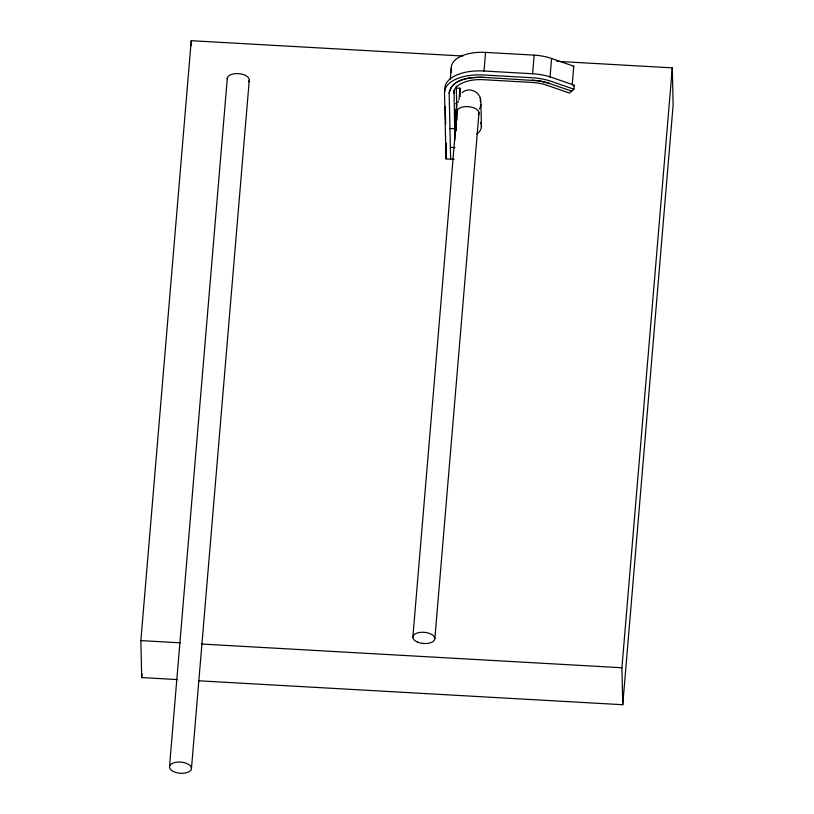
<?xml version="1.0" encoding="UTF-8"?>
<svg xmlns="http://www.w3.org/2000/svg" width="814" height="814" viewBox="0 0 814 814"><rect width="100%" height="100%" fill="white"/><g stroke="black" fill="none" stroke-linecap="round" stroke-linejoin="round"><path stroke-width="1.22" d="M450.651 159.157L449.145 93.081C451.75 78.317 471.377 77.045 483.485 77.35L538.848 80.81L547.496 82.784L571.672 91.158M177.249 679.578L141.707 677.574L140.863 640.608L191.239 40.7L462.861 56.034M141.707 677.574L142.023 673.778M169.505 766.544L227.32 78.093M191.443 768.782A11.03 5.586 4.8 0 0 175.743 762.321A11.03 5.586 4.8 0 0 174.247 771.886A11.03 5.586 4.8 0 0 191.443 768.782L249.257 80.342M450.325 79.05L451.241 68.132A34.839 17.623 4.8 0 1 485.571 52.391L534.167 55.138A34.839 17.623 4.8 0 1 551.597 58.486L573.768 66.209L572.201 84.921M446.316 153.134L446.53 150.61M454.131 159.351L446.021 158.893L446.082 143.101M454.843 140.069L454.039 90.222M455.952 116.219L455.443 122.212L455.921 114.743L455.901 131.023M412.851 637.281L456.99 111.61M455.769 130.749L456.176 125.956M459.045 99.603L460.002 88.238L456.532 88.044M434.859 638.522L478.998 112.851M484.004 71.113L485.571 52.391M532.6 73.85L534.167 55.138M550.02 77.198L551.597 58.486M453.774 93.345A30.189 15.273 4.8 0 1 483.536 79.701L532.132 82.448A30.189 15.273 4.8 0 1 547.232 85.348L569.403 93.071L573.941 89.245L574.277 85.256L552.106 77.534A39.479 19.974 4.8 0 0 532.356 73.738L483.76 70.991A39.479 19.974 4.8 0 0 444.851 88.828L444.902 91.188M198.83 680.799L622.761 704.721L621.916 667.755L672.293 67.847L556.786 61.335M622.761 704.721L673.137 104.813L672.293 67.847M449.145 93.081C451.892 78.348 471.337 77.116 483.485 77.35M457.956 102.615L458.262 100.956M573.198 66.687L573.768 66.209M573.422 85.969L574.277 85.256M462.159 92.654C469.159 86.131 481.471 92.318 480.728 101.75M455.525 103.724L456.685 103.785L454.588 128.744L449.949 128.48M450.386 147.354L455.016 147.619M140.863 640.608L180.209 642.826M201.791 644.047L621.916 667.755M532.071 80.087L541.076 81.197L549.501 83.435M573.941 89.245L551.77 81.522A39.479 19.974 4.8 0 0 532.02 77.727L483.424 74.99A39.479 19.974 4.8 0 0 444.515 92.816L446.021 158.893M480.209 97.7L480.372 99.033M480.942 104.691L481.45 126.811M460.002 88.238L460.195 96.5M456.278 86.091L457.051 120.146M455.484 109.921L455.952 130.098M451.241 68.132L451.343 72.558M445.248 106.522L445.655 124.227M191.239 40.7L191.351 45.625M480.077 100.275A11.03 9.503 -1.3 0 1 479.344 108.974M480.586 122.395A11.03 9.503 -1.3 0 1 476.76 133.944M457.458 113.177A11.03 5.586 4.8 0 1 468.406 106.665A11.03 5.586 4.8 0 1 478.276 114.876M227.493 79.63A11.03 5.586 4.8 0 1 239.224 73.698A11.03 5.586 4.8 0 1 248.565 81.858M417.623 642.124A11.03 5.586 4.8 0 0 434.818 639.021A11.03 5.586 4.8 0 0 419.118 632.549A11.03 5.586 4.8 0 0 417.623 642.124"/></g></svg>
